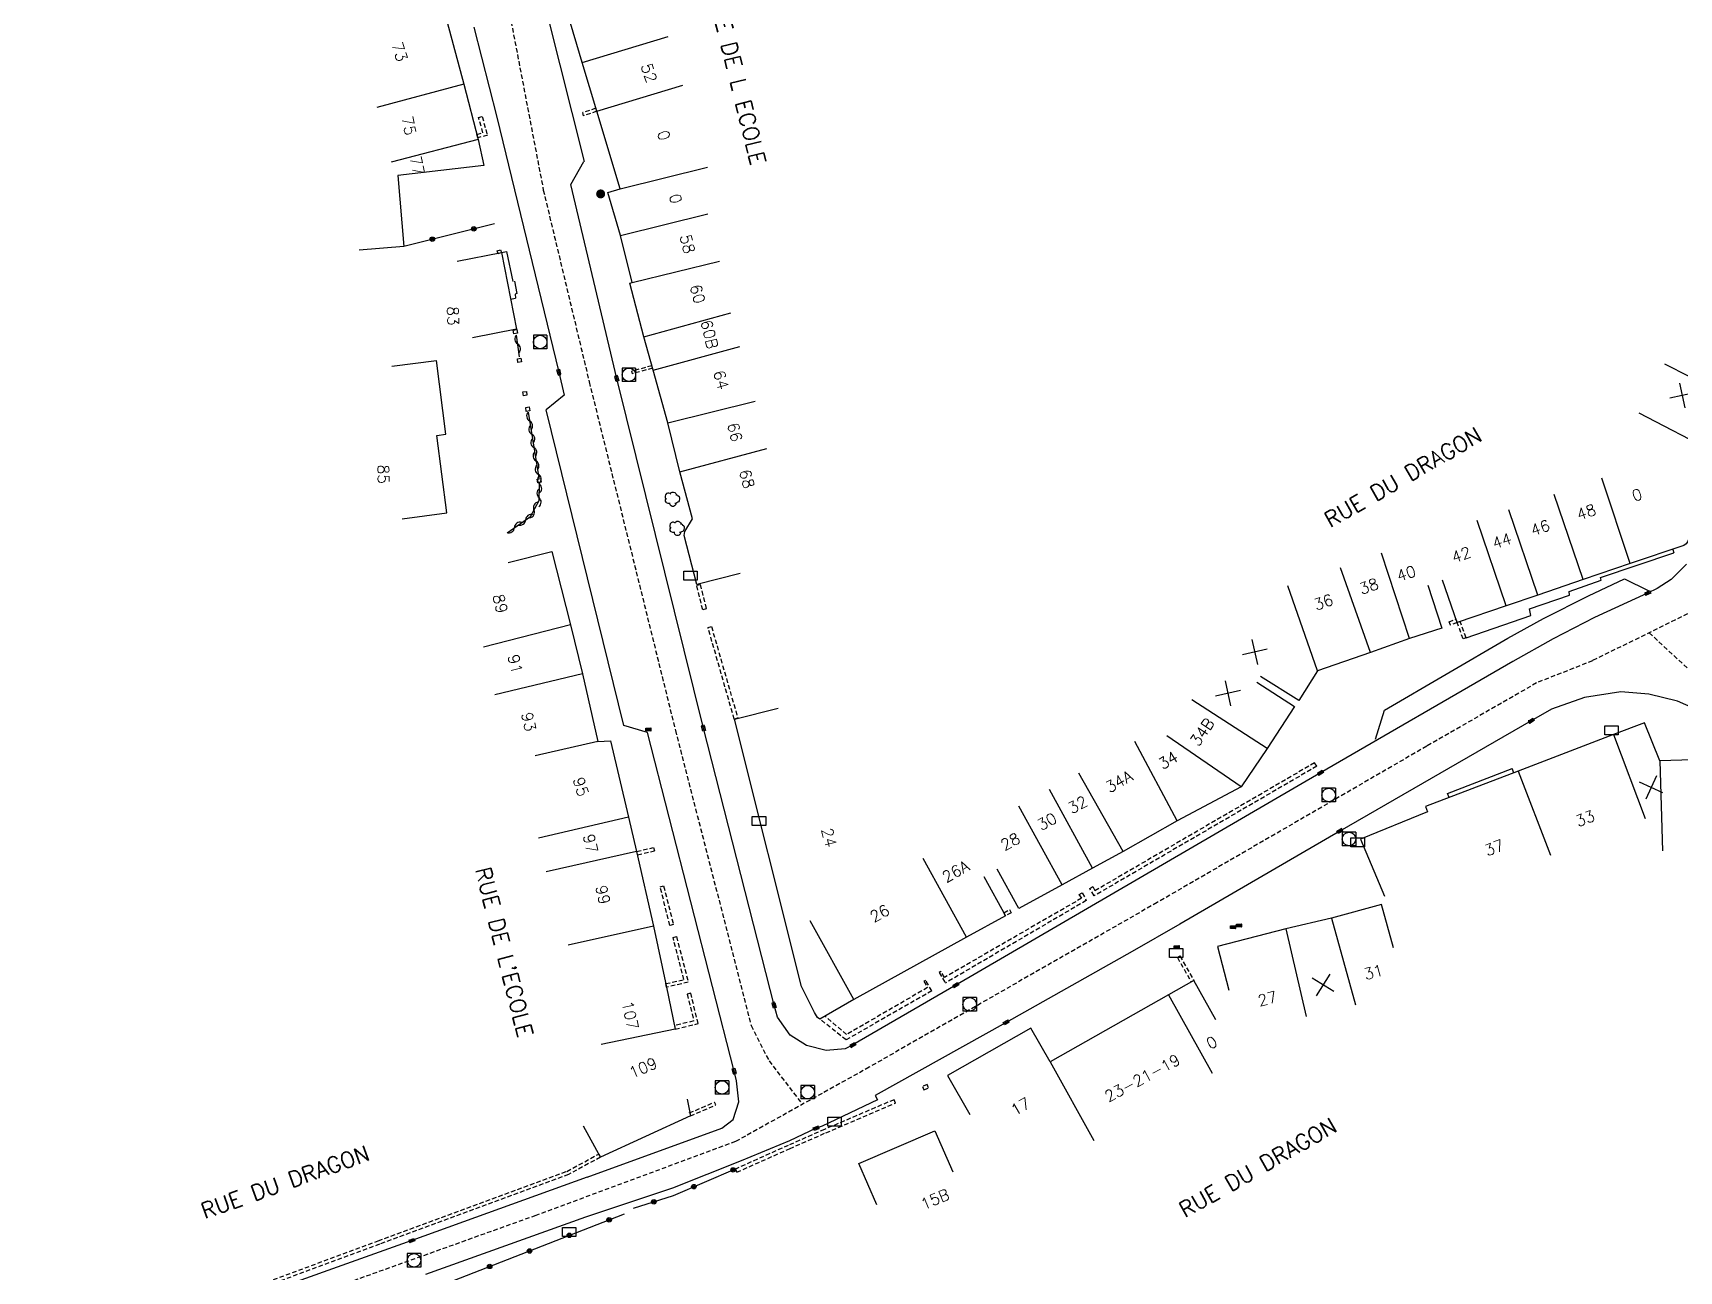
# Model space of a CAD drawing. Header units: millimetres. Extents: x 113000 to 114001, y 121999 to 123000.
# Drawn here: x 113000 to 113182.9, y 122199 to 122336.6 of the extents above; entities that cross this region are included whole.
import ezdxf
from ezdxf.enums import TextEntityAlignment as Align

# ---------------------------------------------------------------- set-up
doc = ezdxf.new("R2010")
doc.units = ezdxf.units.MM
doc.linetypes.add('DASHED', pattern=[0.75, 0.5, -0.25])
doc.layers.get('0').update_dxf_attribs({"linetype": 'CONTINUOUS'})
for name, color, linetype in [('W0001', 6, 'DASHED'), ('W0008', 7, 'CONTINUOUS'), ('W0100', 7, 'CONTINUOUS'), ('W0105', 7, 'CONTINUOUS'), ('W0112', 1, 'DASHED'), ('W0300', 7, 'CONTINUOUS'), ('W0310', 3, 'CONTINUOUS'), ('W0322', 7, 'CONTINUOUS'), ('W0400', 7, 'CONTINUOUS'), ('W0420', 7, 'CONTINUOUS'), ('W0989', 7, 'CONTINUOUS'), ('W0991', 7, 'CONTINUOUS'), ('W1102', 7, 'CONTINUOUS'), ('W1471', 7, 'CONTINUOUS'), ('W1473', 7, 'CONTINUOUS')]:
    doc.layers.add(name, color=color, linetype=linetype)
doc.styles.get("Standard").update_dxf_attribs({"font": 'romans.shx', "width": 0.85})

# ---------------------------------------------------------------- blocks, each defined once
blk = doc.blocks.new('t322o')
at = {"color": 0, "linetype": 'Continuous'}
for radius in [0.25, 0.15]:
    blk.add_circle((0, 0), radius, dxfattribs=at)
blk = doc.blocks.new('t310o')
at = {"color": 0, "linetype": 'Continuous'}
for centre, start, end in [((-0.5, 0.38), 216.8699, 323.1304), ((0.5, -0.37), 36.8699, 143.1303)]:
    blk.add_arc(centre, 0.625, start, end, dxfattribs=at)
blk = doc.blocks.new('T400')
for p, q in [((-0.15, 0.3), (0.15, 0.3)), ((-0.15, -0.25), (-0.15, 0.3)), ((-0.15, 0.15), (0.15, 0.15)), ((-0.15, 0), (0.15, 0)), ((0.15, 0.3), (0.15, -0.25)), ((-0.15, -0.15), (0.15, -0.15)), ((-0.15, -0.25), (-0.15, -0.3)), ((-0.15, -0.3), (0.15, -0.3)), ((0.15, -0.3), (0.15, -0.25))]:
    blk.add_line(p, q)
blk = doc.blocks.new('T1471')
at = {"color": 0, "linetype": 'Continuous', "flags": 128}
blk.add_lwpolyline([(-0.75, -0.5), (-0.75, 0.5), (0.75, 0.5), (0.75, -0.5), (-0.75, -0.5)], dxfattribs=at)
blk = doc.blocks.new('t991o')
at = {"color": 0, "linetype": 'Continuous'}
for p, q in [((-1, 1), (1, -1)), ((-1, -1), (1, 1))]:
    blk.add_line(p, q, dxfattribs=at)
blk = doc.blocks.new('T420')
for p, q in [((0.75, 0.75), (-0.75, 0.75)), ((-0.75, 0.75), (-0.75, -0.75)), ((0.75, 0.75), (0.75, -0.75)), ((0.75, -0.75), (-0.75, -0.75))]:
    blk.add_line(p, q)
blk.add_ellipse((0, 0), major_axis=(-0.53, 0.53), ratio=1, start_param=3.926991, end_param=10.210176)
blk = doc.blocks.new('T300')
for p, q in [((-0.8, 0.51), (-0.86, 0.34)), ((-0.86, 0.34), (-0.86, 0.17)), ((-0.86, 0.17), (-0.74, 0.06)), ((-0.69, 0.63), (-0.8, 0.51)), ((-0.8, -0.06), (-0.74, 0.06)), ((-0.74, 0.06), (-0.69, 0.11)), ((-0.57, 0.69), (-0.69, 0.63)), ((-0.46, 0.69), (-0.57, 0.69)), ((-0.29, 0.63), (-0.46, 0.69)), ((-0.29, 0.63), (-0.17, 0.74)), ((-0.23, 0.57), (-0.29, 0.63)), ((-0.17, 0.74), (-0.06, 0.8)), ((-0.06, 0.8), (0.06, 0.8)), ((0.06, 0.8), (0.23, 0.74)), ((0.23, 0.74), (0.34, 0.63)), ((0.34, 0.63), (0.4, 0.51)), ((0.46, 0.46), (0.34, 0.46)), ((0.4, 0.51), (0.4, 0.46)), ((0.57, 0.4), (0.46, 0.46)), ((0.57, 0.4), (0.69, 0.29)), ((0.69, 0.29), (0.74, 0.17)), ((0.74, 0.06), (0.69, -0.17)), ((0.74, 0.17), (0.74, 0.06)), ((-0.8, -0.17), (-0.8, -0.06)), ((-0.8, -0.23), (-0.8, -0.17)), ((-0.74, -0.34), (-0.8, -0.23)), ((-0.69, -0.4), (-0.74, -0.34)), ((-0.51, -0.46), (-0.69, -0.4)), ((-0.4, -0.46), (-0.51, -0.46)), ((-0.4, -0.46), (-0.34, -0.46)), ((-0.34, -0.46), (-0.34, -0.4)), ((-0.34, -0.51), (-0.34, -0.46)), ((-0.29, -0.63), (-0.34, -0.51)), ((-0.17, -0.74), (-0.29, -0.63)), ((-0.06, -0.8), (-0.17, -0.74)), ((0.06, -0.8), (-0.06, -0.8)), ((0.17, -0.74), (0.06, -0.8)), ((0.23, -0.69), (0.17, -0.74)), ((0.29, -0.46), (0.23, -0.46)), ((0.29, -0.63), (0.23, -0.69)), ((0.46, -0.4), (0.29, -0.46)), ((0.34, -0.51), (0.29, -0.63)), ((0.34, -0.51), (0.34, -0.46)), ((0.57, -0.34), (0.46, -0.4)), ((0.63, -0.29), (0.57, -0.34)), ((0.69, -0.17), (0.63, -0.29))]:
    blk.add_line(p, q)
blk = doc.blocks.new('T1473')
at = {"color": 0, "linetype": 'Continuous', "const_width": 0.5, "flags": 128}
blk.add_lwpolyline([(-0.25, 0, 1), (0.25, 0, 1)], format="xyb", close=True, dxfattribs=at)

msp = doc.modelspace()

# ---------------------------------------------------------------- linework, layer by layer
at = {"layer": 'W0001'}
for points in [[(113375.24, 122350.56), (113373.43, 122341.97), (113370.17, 122337.32), (113365.7, 122335.37), (113351.8, 122330.24), (113324.68, 122320.91), (113286.89, 122307.91), (113199.21, 122277.81), (113194.84, 122276.68), (113185.88, 122273.05), (113173.31, 122266.84), (113167.08, 122264.36), (113154.9, 122257.34), (113124.92, 122239.94), (113092.93, 122221.64), (113078.08, 122213.37), (113055.87, 122205.15), (113032.26, 122196.69), (113014.36, 122190.31), (113005.28, 122187.07), (113000, 122185.28)], [(113053.14, 122337.91), (113056.72, 122319.17), (113061.82, 122297.83), (113071.4, 122259.09), (113079.81, 122226.29), (113081.8, 122222.35), (113085.5, 122217.51)], [(113179.6, 122269.95), (113187.51, 122262.61)]]:
    msp.add_lwpolyline(points, dxfattribs=at)
at = {"layer": 'W0008'}
msp.add_line((113057.2, 122338.53), (113061.24, 122322.36), dxfattribs=at)
for points in [[(113048.98, 122337.28), (113051.57, 122327.29), (113058.44, 122298.93), (113059.02, 122296.36), (113057.05, 122294.73)], [(113183.75, 122277.57), (113182.05, 122275.88), (113180.48, 122274.88), (113179.44, 122274.36), (113173.52, 122271.63), (113168.93, 122269.27), (113164.44, 122266.74), (113143.08, 122254.37), (113102.56, 122230.76), (113091.13, 122224.12), (113090.28, 122223.7), (113088.14, 122223.49), (113085.96, 122224.06), (113084.15, 122225.2), (113082.76, 122227.21), (113082.36, 122228.53), (113074.51, 122259.34), (113064.88, 122298.21), (113059.76, 122319.77), (113061.23, 122322.36)], [(113061.59, 122209.4), (113076.57, 122214.88), (113077.8, 122215.81), (113078.43, 122217.79), (113078.2, 122220.13), (113077.94, 122221.19), (113068.29, 122258.87), (113065.68, 122259.62), (113057.05, 122294.73)], [(113149.18, 122258.1), (113150.18, 122261.33), (113163.92, 122269.33), (113167.88, 122271.52), (113172.87, 122274.06), (113176.87, 122275.93), (113179.5, 122274.64)], [(113191.18, 122258.62), (113182.74, 122262.35), (113179.58, 122263.13), (113176.47, 122263.36), (113172.44, 122262.76), (113168.77, 122261.44), (113166.51, 122260.16), (113145.22, 122247.89), (113127.46, 122237.56), (113122.14, 122234.49), (113108.16, 122226.62), (113093.59, 122218.5), (113093.87, 122218), (113087.69, 122215.1), (113087.05, 122214.85), (113084.07, 122213.47), (113078.69, 122211.24), (113071.07, 122208.18), (113061.41, 122204.96), (113043.61, 122198.59)], [(113061.59, 122209.4), (113042.11, 122202.36), (113001.37, 122187.82), (113000, 122187.39)]]:
    msp.add_lwpolyline(points, dxfattribs=at)
at = {"layer": 'W0100'}
for p, q in [((113039.88, 122299.58), (113044.84, 122300.22)), ((113045.9, 122292.02), (113044.84, 122300.22)), ((113044.88, 122291.88), (113045.9, 122292.02)), ((113045.99, 122283.27), (113044.88, 122291.88)), ((113041.04, 122282.63), (113045.99, 122283.27)), ((113113.04, 122222.23), (113110.91, 122225.99)), ((113072.71, 122218.08), (113073.07, 122216.23)), ((113091.78, 122210.93), (113100.22, 122214.58)), ((113100.22, 122214.58), (113102.21, 122209.99)), ((113093.77, 122206.34), (113091.78, 122210.93))]:
    msp.add_line(p, q, dxfattribs=at)
for points in [[(113078.61, 122276.53), (113073.76, 122275.3), (113072.38, 122280.77), (113072.46, 122281.22), (113073.3, 122282.62), (113071.89, 122287.84), (113070.54, 122293.28), (113068.93, 122299.13), (113067.9, 122302.84), (113066.32, 122308.8), (113066.59, 122308.88), (113065.3, 122314.11), (113063.9, 122318.9), (113065.27, 122319.3), (113062.66, 122327.93), (113061.03, 122333.34), (113059.46, 122338.71), (113058.03, 122345.98)], [(113044.08, 122345.18), (113047.88, 122330.93), (113049.48, 122324.78), (113050.11, 122321.91), (113040.56, 122320.77), (113041.23, 122312.9), (113036.24, 122312.48)], [(113194.69, 122315.28), (113199.18, 122313.08), (113194.86, 122304.26), (113192.48, 122299.63), (113190.26, 122295.28), (113187.36, 122289.73), (113186.64, 122288.3), (113186.87, 122287.56), (113187.16, 122287.28), (113183.86, 122280.05), (113183.71, 122279.83), (113183.45, 122279.63), (113177.5, 122277.65), (113172.28, 122275.86), (113167.24, 122274.14), (113163.72, 122272.95), (113158.29, 122271.08), (113156.66, 122275.8)], [(113047.16, 122311.26), (113052.07, 122312.23), (113053.74, 122303.7), (113048.84, 122302.74)], [(113052.83, 122277.75), (113057.68, 122278.98), (113059.75, 122270.83), (113061.06, 122265.37), (113062.78, 122257.87), (113064.2, 122257.93), (113066.19, 122249.46), (113067.09, 122245.64), (113068.95, 122237.32), (113070.41, 122230.54), (113071.38, 122225.87), (113071.38, 122225.87)], [(113155.03, 122275.22), (113156.57, 122270.46), (113152.97, 122269.29), (113148.65, 122267.75), (113142.74, 122265.71), (113140.66, 122262.42), (113136.43, 122265.09)], [(113136, 122264.47), (113140.2, 122261.76), (113137.17, 122257.07), (113134.26, 122252.83), (113127.15, 122249.03), (113121.17, 122245.63), (113117.76, 122243.76), (113114.37, 122241.9), (113109.56, 122239.27), (113107.17, 122243.66)], [(113105.67, 122242.85), (113108.08, 122238.47), (113103.75, 122236.09), (113091.22, 122229.15), (113087.44, 122227), (113087.18, 122227.15), (113086.84, 122227.73), (113085.42, 122230.61), (113077.95, 122260.35), (113082.8, 122261.57)], [(113196.12, 122249.43), (113196.68, 122254.4), (113192.36, 122254.89), (113192.22, 122256.05), (113186.87, 122255.89), (113180.78, 122255.7), (113179.08, 122259.93), (113175.64, 122258.63), (113165.04, 122254.55), (113154.74, 122250.61), (113154.96, 122250.05), (113147.53, 122246.99), (113150.21, 122240.67)], [(113151.21, 122234.92), (113149.88, 122239.74), (113144.32, 122238.2), (113139.22, 122237.01), (113131.65, 122235.06), (113132.9, 122230.22)], [(113131.45, 122226.91), (113129.02, 122231.28), (113126.18, 122229.7), (113113.04, 122222.23)], [(113110.91, 122225.99), (113101.64, 122220.71), (113104.11, 122216.37)], [(113073.07, 122216.23), (113063.07, 122211.63), (113061.2, 122215.07)]]:
    msp.add_lwpolyline(points, dxfattribs=at)
at = {"layer": 'W0105'}
for p, q in [((113052.07, 122312.21), (113052.63, 122312.32)), ((113052.63, 122312.32), (113053.32, 122308.99)), ((113053.08, 122307.05), (113053.62, 122307.15)), ((113182.23, 122279.22), (113182.35, 122278.85)), ((113157.21, 122252.09), (113164.39, 122254.87)), ((113164.58, 122254.38), (113164.39, 122254.87)), ((113157.39, 122251.63), (113157.21, 122252.09))]:
    msp.add_line(p, q, dxfattribs=at)
for points in [[(113053.5, 122309.03), (113053.77, 122307.65), (113053.59, 122307.61), (113053.62, 122307.15)], [(113159.26, 122269.39), (113166.46, 122271.88), (113166.31, 122272.59), (113170.76, 122274.13), (113170.73, 122274.53), (113174.29, 122275.8), (113174.19, 122276.09), (113182.35, 122278.85)]]:
    msp.add_lwpolyline(points, dxfattribs=at)
at = {"layer": 'W0112'}
for p, q in [((113049.92, 122327.34), (113050.5, 122325.27)), ((113062.56, 122328.26), (113061.12, 122327.78)), ((113050.5, 122325.27), (113049.44, 122324.98)), ((113051.96, 122312.54), (113052.07, 122312.23)), ((113052.07, 122312.23), (113051.69, 122312.09)), ((113053.85, 122303.25), (113053.45, 122303.19)), ((113053.78, 122303.65), (113053.85, 122303.25)), ((113054.3, 122300.06), (113053.9, 122300)), ((113054.23, 122300.48), (113054.3, 122300.06)), ((113068.78, 122299.64), (113066.55, 122299.02)), ((113054.9, 122296.35), (113054.51, 122296.3)), ((113054.85, 122296.78), (113054.9, 122296.35)), ((113055.22, 122294.61), (113054.82, 122294.56)), ((113055.15, 122295.07), (113055.22, 122294.61)), ((113056.42, 122287.08), (113056.49, 122286.7)), ((113056.49, 122286.7), (113056.1, 122286.62)), ((113073.77, 122275.23), (113074.16, 122275.32)), ((113074.43, 122272.49), (113073.77, 122275.23)), ((113075.02, 122270.53), (113075.4, 122270.64)), ((113077.94, 122260.34), (113075.02, 122270.53)), ((113157.52, 122270.79), (113157.37, 122271.16)), ((113158.26, 122271.08), (113157.52, 122270.79)), ((113159.26, 122269.39), (113158.6, 122271.2)), ((113067.18, 122245.26), (113069.06, 122245.7)), ((113070.09, 122241.79), (113071.18, 122237.5)), ((113071.18, 122237.5), (113070.79, 122237.4)), ((113108.09, 122238.47), (113107.89, 122238.82)), ((113108.72, 122238.82), (113108.09, 122238.47)), ((113071.52, 122236.16), (113072.83, 122231.08)), ((113127.18, 122233.84), (113128.73, 122231.12)), ((113072.83, 122231.08), (113070.41, 122230.54)), ((113073.93, 122226.49), (113073.1, 122229.86)), ((113071.38, 122225.87), (113073.93, 122226.49)), ((113099.37, 122219.72), (113098.86, 122219.49)), ((113098.86, 122219.49), (113099.02, 122219.12)), ((113072.93, 122216.55), (113075.76, 122217.76)), ((113083.93, 122212.95), (113078.07, 122210.32))]:
    msp.add_line(p, q, dxfattribs=at)
for points in [[(113050.01, 122325.55), (113049.53, 122327.24), (113049.92, 122327.34)], [(113062.67, 122327.93), (113061.19, 122327.43), (113061.12, 122327.78)], [(113049.44, 122324.98), (113049.34, 122325.36), (113050.01, 122325.55)], [(113051.69, 122312.09), (113051.58, 122312.4), (113051.96, 122312.54)], [(113053.45, 122303.19), (113053.38, 122303.59), (113053.78, 122303.65)], [(113053.9, 122300), (113053.84, 122300.42), (113054.23, 122300.48)], [(113068.87, 122299.36), (113066.63, 122298.75), (113066.55, 122299.02)], [(113054.51, 122296.3), (113054.45, 122296.73), (113054.85, 122296.78)], [(113054.82, 122294.56), (113054.76, 122295.01), (113055.15, 122295.07)], [(113056.1, 122286.62), (113056.03, 122287.01), (113056.42, 122287.08)], [(113074.16, 122275.32), (113074.82, 122272.59), (113074.43, 122272.49)], [(113075.4, 122270.64), (113078.33, 122260.45), (113077.94, 122260.34)], [(113157.37, 122271.16), (113158.11, 122271.45), (113158.26, 122271.08)], [(113159.26, 122269.39), (113158.94, 122269.26), (113158.29, 122271.08)], [(113142.68, 122255.11), (113117.92, 122240.69), (113117.45, 122241.5), (113117.78, 122241.73), (113118.03, 122241.26)], [(113142.68, 122255.11), (113142.42, 122255.48), (113118.02, 122241.26)], [(113067.09, 122245.64), (113068.98, 122246.07), (113069.06, 122245.7)], [(113070.79, 122237.4), (113069.71, 122241.69), (113070.09, 122241.79)], [(113116.55, 122240.43), (113116.26, 122240.84), (113116.61, 122241.03), (113117.06, 122240.18), (113101.39, 122230.99)], [(113116.53, 122240.42), (113101.31, 122231.62), (113100.9, 122232.3), (113100.69, 122232.16), (113101.41, 122231)], [(113107.89, 122238.82), (113108.53, 122239.17), (113108.72, 122238.82)], [(113072.34, 122231.38), (113071.13, 122236.06), (113071.52, 122236.16)], [(113127.18, 122233.84), (113127.47, 122234.01), (113129.02, 122231.28)], [(113070.41, 122230.54), (113070.32, 122230.93), (113072.34, 122231.38)], [(113099.9, 122230.13), (113090.37, 122224.68), (113087.44, 122227)], [(113099.9, 122230.13), (113099.2, 122231.29), (113099.02, 122231.2), (113099.42, 122230.5), (113090.42, 122225.27), (113087.99, 122227.34)], [(113073.1, 122229.86), (113072.71, 122229.76), (113073.44, 122226.78)], [(113073.44, 122226.78), (113071.29, 122226.26), (113071.38, 122225.87)], [(113099.02, 122219.12), (113099.53, 122219.35), (113099.37, 122219.72)], [(113073.07, 122216.23), (113075.9, 122217.44), (113075.76, 122217.76)], [(113095.69, 122218.03), (113087.96, 122214.72), (113083.93, 122212.95)], [(113088.12, 122214.35), (113095.85, 122217.66), (113095.69, 122218.03)], [(113078.07, 122210.32), (113078.23, 122209.96), (113084.09, 122212.58), (113088.12, 122214.35)], [(113059.34, 122210.06), (113062.87, 122211.98), (113063.06, 122211.63)], [(113063.06, 122211.63), (113059.5, 122209.7), (113038.52, 122201.96), (113000, 122187.69)], [(113000, 122188.12), (113038.38, 122202.34), (113059.34, 122210.06)]]:
    msp.add_lwpolyline(points, dxfattribs=at)
at = {"layer": 'W0310'}
for p, q in [((113053.72, 122303.05), (113054.05, 122300.62)), ((113055.03, 122294.49), (113056.21, 122287.16))]:
    msp.add_line(p, q, dxfattribs=at)
msp.add_lwpolyline([(113052.69, 122281.07), (113055.29, 122282.87), (113056.24, 122284.66), (113056.31, 122286.61)], dxfattribs=at)
at = {"layer": 'W0322'}
msp.add_line((113051.3, 122315.43), (113041.23, 122312.9), dxfattribs=at)
for points in [[(113066.74, 122205.96), (113071.18, 122207.38), (113078.07, 122210.33)], [(113017.45, 122186.92), (113034.2, 122192.64), (113043.62, 122196.7), (113065.75, 122205.34)]]:
    msp.add_lwpolyline(points, dxfattribs=at)
at = {"layer": 'W1102'}
for p, q in [((113061.03, 122333.34), (113070.6, 122336.23)), ((113047.88, 122330.93), (113038.22, 122328.35)), ((113062.66, 122327.93), (113072.24, 122330.82)), ((113049.48, 122324.78), (113039.8, 122322.26)), ((113065.27, 122319.3), (113074.98, 122321.7)), ((113065.3, 122314.11), (113075.01, 122316.51)), ((113066.59, 122308.88), (113076.3, 122311.27)), ((113067.9, 122302.84), (113077.54, 122305.51)), ((113068.93, 122299.13), (113078.56, 122301.79)), ((113190.26, 122295.28), (113181.35, 122299.81)), ((113070.54, 122293.28), (113080.25, 122295.69)), ((113187.36, 122289.73), (113178.5, 122294.37)), ((113071.89, 122287.84), (113081.55, 122290.44)), ((113177.5, 122277.65), (113174.34, 122287.13)), ((113172.28, 122275.86), (113169.04, 122285.32)), ((113167.24, 122274.14), (113164.02, 122283.61)), ((113163.72, 122272.95), (113160.51, 122282.43)), ((113152.97, 122269.29), (113149.88, 122278.8)), ((113148.65, 122267.75), (113145.29, 122277.17)), ((113142.74, 122265.71), (113139.47, 122275.16)), ((113059.75, 122270.83), (113050.06, 122268.36)), ((113061.06, 122265.37), (113051.33, 122263.04)), ((113137.17, 122257.07), (113128.77, 122262.49)), ((113062.78, 122257.87), (113055.83, 122256.27)), ((113127.15, 122249.03), (113122.44, 122257.85)), ((113134.26, 122252.83), (113126.01, 122258.48)), ((113175.64, 122258.63), (113179.17, 122249.28)), ((113180.78, 122255.7), (113181.1, 122245.71)), ((113121.17, 122245.63), (113116.22, 122254.32)), ((113165.04, 122254.55), (113168.63, 122245.22)), ((113117.76, 122243.76), (113112.96, 122252.53)), ((113114.37, 122241.9), (113109.55, 122250.65)), ((113066.19, 122249.46), (113056.19, 122247.1)), ((113067.09, 122245.64), (113057.03, 122243.37)), ((113103.75, 122236.09), (113098.93, 122244.85)), ((113091.22, 122229.15), (113086.38, 122237.9)), ((113144.32, 122238.2), (113146.99, 122228.56)), ((113068.95, 122237.32), (113059.48, 122235.2)), ((113139.22, 122237.01), (113141.49, 122227.27)), ((113126.18, 122229.7), (113131.04, 122220.96)), ((113071.38, 122225.87), (113063.15, 122224.15)), ((113113.04, 122222.23), (113117.91, 122213.49))]:
    msp.add_line(p, q, dxfattribs=at)

# ---------------------------------------------------------------- block references
at = {"layer": 'W0300'}
for p in [(113071.11, 122284.79), (113071.63, 122281.55)]:
    msp.add_blockref('T300', p, dxfattribs=at)
at = {"layer": 'W0310'}
for p, rotation in [((113053.86, 122302.06), 277.8725435838887), ((113055.19, 122293.5), 279.1275187207015), ((113055.43, 122292.02), 279.1275187207015), ((113055.66, 122290.54), 279.1275187207015), ((113055.9, 122289.06), 279.1275187207015), ((113056.14, 122287.58), 279.1275187207015), ((113056.31, 122286.47), 87.97239886424289), ((113056.25, 122284.97), 87.97239886424289), ((113054.75, 122282.49), 34.65401423358004), ((113055.68, 122283.6), 62.18629887982301), ((113053.51, 122281.64), 34.65401423358004)]:
    msp.add_blockref('t310o', p, dxfattribs=dict(at, rotation=rotation))
at = {"layer": 'W0322'}
for p, rotation in [((113048.99, 122314.85), 194.0497030699042), ((113044.38, 122313.7), 194.0497030699042), ((113077.81, 122210.22), 23.21267383316314), ((113073.45, 122208.35), 23.21267383316314), ((113069, 122206.68), 17.76148362328909), ((113064.04, 122204.67), 21.3196339347822), ((113059.61, 122202.94), 21.3196339347822), ((113055.19, 122201.21), 21.3196339347822), ((113050.76, 122199.49), 21.3196339347822)]:
    msp.add_blockref('t322o', p, dxfattribs=dict(at, rotation=rotation))
at = {"layer": 'W0400'}
for p, rotation in [((113058.44, 122298.93), 13.63782237251526), ((113064.88, 122298.21), 193.9198957201511), ((113179.44, 122274.36), 296.4463289649863), ((113068.4, 122259.19), 90), ((113074.51, 122259.34), 194.2910714610142), ((113166.51, 122260.16), 299.4473399167048), ((113143.08, 122254.37), 300.0893151526528), ((113145.22, 122247.89), 119.9543604407964), ((113133.39, 122237.21), 90), ((113134.05, 122237.38), 90), ((113127.11, 122235), 90), ((113102.56, 122230.76), 300.2177198600727), ((113082.36, 122228.53), 197.1129880866226), ((113108.16, 122226.62), 119.3505738446013), ((113091.13, 122224.12), 300.1714548655155), ((113077.94, 122221.19), 13.76193805089598), ((113087.05, 122214.85), 111.3101708748395), ((113042.11, 122202.36), 289.8617249705414)]:
    msp.add_blockref('T400', p, dxfattribs=dict(at, rotation=rotation))
at = {"layer": 'W0420'}
for p in [(113056.37, 122302.27), (113066.23, 122298.63), (113144, 122251.9), (113146.26, 122247.01), (113104.1, 122228.63), (113076.58, 122219.39), (113086.09, 122218.86), (113042.35, 122200.17)]:
    msp.add_blockref('T420', p, dxfattribs=at)
at = {"layer": 'W0991'}
for p, rotation in [((113183.27, 122296.32), 237.2704005120138), ((113135.78, 122267.8), 237.7591187410094), ((113132.8, 122263.21), 237.1792978032931), ((113179.83, 122252.74), 200.7076528074866), ((113143.36, 122230.79), 193.1032850154435)]:
    msp.add_blockref('t991o', p, dxfattribs=dict(at, rotation=rotation))
at = {"layer": 'W1471'}
for p in [(113073.07, 122276.3), (113175.43, 122259.08), (113080.68, 122249), (113147.22, 122246.65), (113127.04, 122234.34), (113089.07, 122215.57), (113059.6, 122203.31)]:
    msp.add_blockref('T1471', p, dxfattribs=at)
at = {"layer": 'W1473'}
msp.add_blockref('T1473', (113063.09, 122318.74), dxfattribs=at)

# ---------------------------------------------------------------- texts
at = {"layer": 'W0989'}
for s, rotation, p in [('RUE DE L ECOLE', 283.9193, (113078.26, 122331.67)), ('RUE DU DRAGON', 29.9482, (113152.25, 122287.25)), ("RUE DE L'ECOLE", 284.2915, (113052.38, 122234.45)), ('RUE DU DRAGON', 29.7653, (113136.12, 122210.49)), ('RUE DU DRAGON', 19.6462, (113028.04, 122208.88))]:
    msp.add_text(s, height=1.75, rotation=rotation, dxfattribs=at).set_placement(p, align=Align.MIDDLE)
at = {"layer": 'W0991'}
for s, rotation, p in [('73', 287.4793, (113040.76, 122334.54)), ('52', 289.1412, (113068.47, 122332.19)), ('75', 281.7165, (113041.78, 122326.33)), ('0', 287.3216, (113070.11, 122325.25)), ('77', 282.281, (113042.71, 122321.89)), ('0', 283.858, (113071.42, 122318.21)), ('58', 283.858, (113072.74, 122313.17)), ('60', 284.8797, (113073.87, 122307.62)), ('83', 272.0367, (113046.69, 122305.18)), ('60B', 284.0785, (113075.18, 122303.13)), ('64', 285.4566, (113076.48, 122298.07)), ('66', 283.9242, (113078.01, 122292.25)), ('85', 270.6117, (113038.95, 122287.57)), ('68', 285.0799, (113079.35, 122287.05)), ('0', 18.4574, (113178.26, 122285.28)), ('48', 18.9196, (113172.62, 122283.38)), ('46', 18.7992, (113167.51, 122281.63)), ('42', 19.045, (113158.72, 122278.63)), ('44', 18.675, (113163.24, 122280.18)), ('38', 19.607, (113148.46, 122275.12)), ('40', 18.0175, (113152.61, 122276.53)), ('89', 284.2722, (113051.93, 122273.18)), ('36', 19.0415, (113143.41, 122273.35)), ('91', 283.4387, (113053.6, 122266.47)), ('93', 282.9782, (113055.1, 122260.05)), ('34B', 55.5457, (113129.94, 122258.91)), ('34', 30.4879, (113126.15, 122255.77)), ('34A', 29.6188, (113120.7, 122253.41)), ('95', 287.5172, (113060.89, 122252.82)), ('32', 28.7198, (113116.1, 122250.83)), ('33', 20.9443, (113172.49, 122249.31)), ('30', 28.8445, (113112.69, 122248.96)), ('97', 283.1911, (113061.97, 122246.5)), ('24', 284.0942, (113088.47, 122247.18)), ('28', 28.6081, (113108.62, 122246.73)), ('37', 20.9443, (113162.4, 122246.05)), ('26A', 28.8122, (113102.54, 122243.41)), ('99', 282.8257, (113063.35, 122240.81)), ('26', 28.9496, (113094.1, 122238.75)), ('31', 15.4495, (113148.97, 122232.22)), ('27', 14.4596, (113137.18, 122229.26)), ('107', 281.8061, (113066.38, 122227.41)), ('0', 29.1235, (113131, 122224.38)), ('23-21-19', 28.1897, (113123.29, 122220.44)), ('109', 23.3998, (113067.81, 122221.58)), ('17', 29.6427, (113109.73, 122217.26)), ('15B', 23.3998, (113100.24, 122206.96))]:
    msp.add_text(s, height=1.25, rotation=rotation, dxfattribs=at).set_placement(p, align=Align.MIDDLE)

doc.saveas('drawing.dxf')
